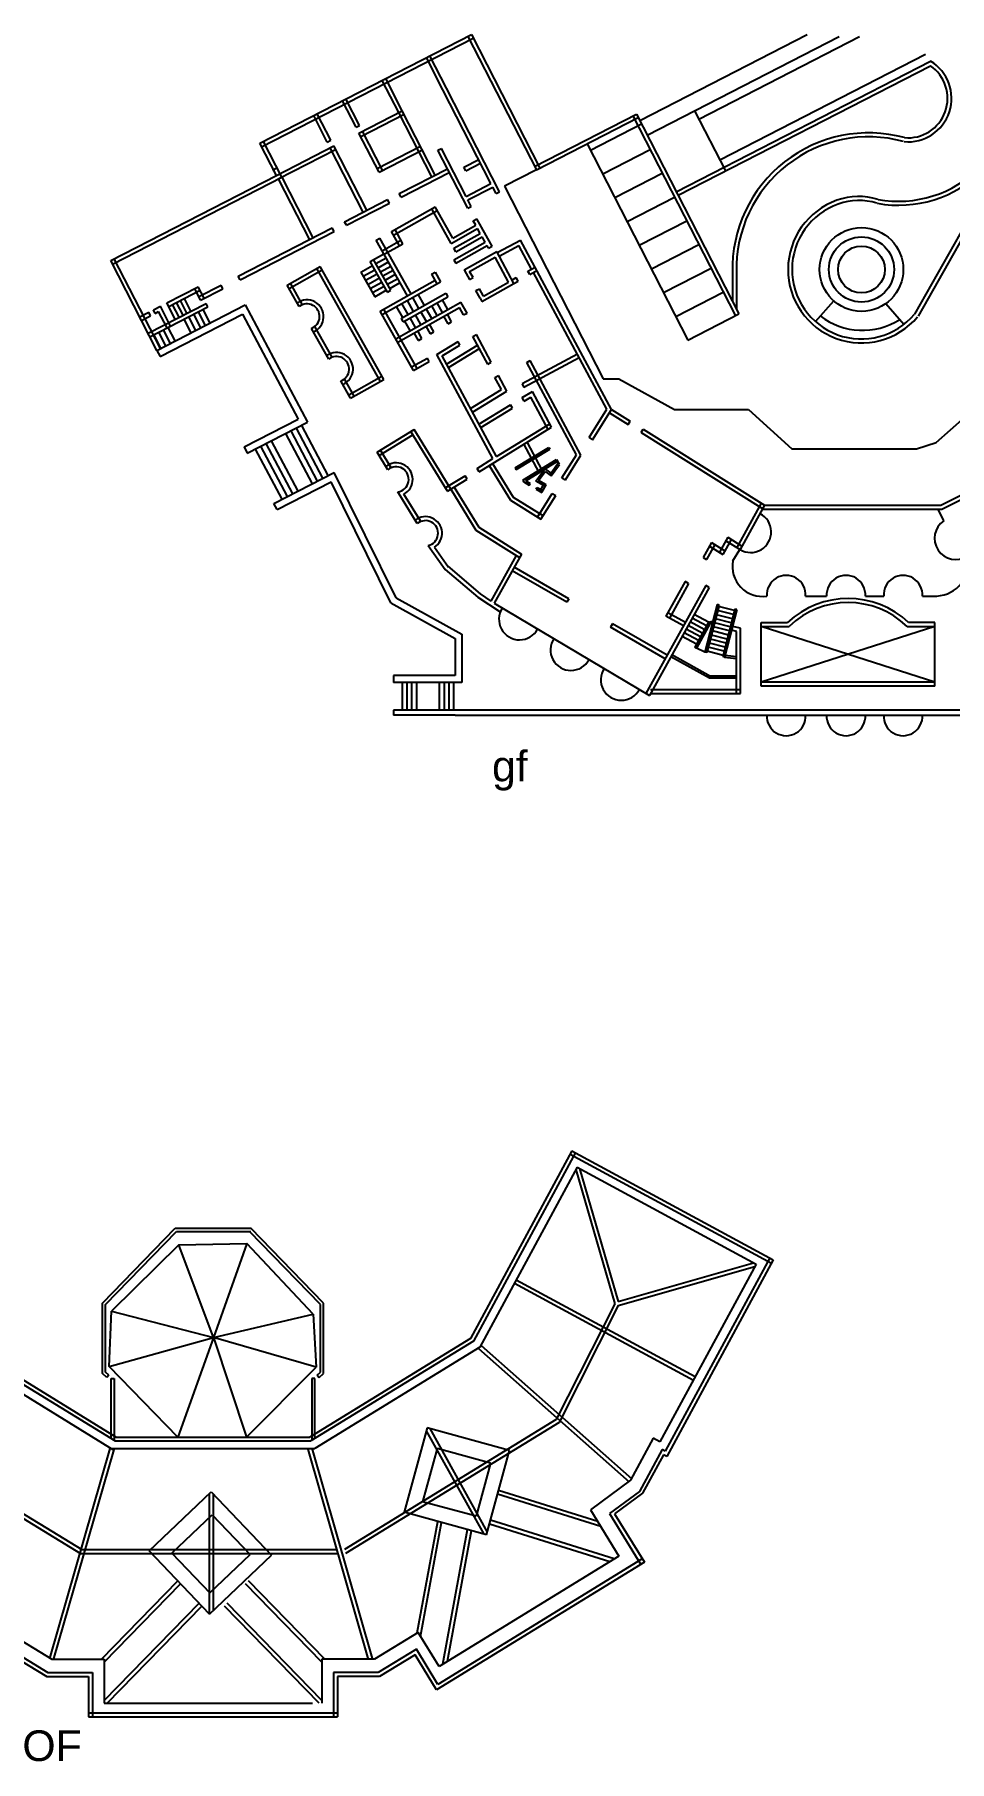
# Model space of a CAD drawing. Extents: x -2888 to 8486, y -2377 to 1555.
# Drawn here: x 131 to 591, y -2366 to -1499 of the extents above; entities that cross this region are included whole.
import ezdxf

# ---------------------------------------------------------------- set-up
doc = ezdxf.new("R2010")
doc.units = 0
doc.layers.add('MIMIC_SIZE', color=7, linetype='CONTINUOUS')
doc.styles.get("Standard").update_dxf_attribs({"font": 'arial.ttf'})

msp = doc.modelspace()

# ---------------------------------------------------------------- linework, layer by layer
at = {"layer": 'MIMIC_SIZE', "color": 0}
for p, q in [((244.198, -1553.713), (350.527, -1499.138)), ((348.747, -1500.051), (383.18, -1567.136)), ((350.527, -1499.138), (384.959, -1566.222)), ((435.151, -1542.32), (519.246, -1499.157)), ((438.932, -1549.686), (535.396, -1500.174)), ((464.871, -1541.642), (545.662, -1500.174)), ((245.111, -1555.492), (351.44, -1500.917)), ((475.371, -1562.1), (578.736, -1509.046)), ((336.217, -1526.94), (327.906, -1510.748)), ((337.997, -1526.027), (329.686, -1509.834)), ((453.513, -1578.094), (581.342, -1512.484)), ((454.427, -1579.873), (581.229, -1514.789)), ((314.021, -1538.333), (305.71, -1522.141)), ((315.8, -1537.42), (307.489, -1521.227)), ((364.727, -1578.105), (337.997, -1526.027)), ((641.113, -1519.678), (573.294, -1639.578)), ((642.853, -1520.663), (575.035, -1640.563)), ((292.553, -1545.712), (285.721, -1532.4)), ((294.332, -1544.799), (287.5, -1531.487)), ((360.376, -1574.007), (336.217, -1526.94)), ((278.12, -1553.121), (271.287, -1539.809)), ((279.899, -1552.207), (273.066, -1538.895)), ((294.032, -1548.593), (315.8, -1537.42)), ((294.945, -1550.372), (316.713, -1539.199)), ((330.605, -1570.643), (314.021, -1538.333)), ((332.384, -1569.73), (315.8, -1537.42)), ((382.267, -1565.356), (433.483, -1539.069)), ((383.18, -1567.136), (434.396, -1540.848)), ((431.703, -1539.982), (483.238, -1640.386)), ((433.483, -1539.069), (485.017, -1639.473)), ((462.73, -1537.472), (478.225, -1567.659)), ((278.12, -1553.121), (279.899, -1552.207)), ((292.553, -1545.712), (294.332, -1544.799)), ((304.114, -1568.235), (294.032, -1548.593)), ((305.893, -1567.322), (295.811, -1547.679)), ((410.419, -1557.169), (436.027, -1544.025)), ((252.509, -1569.905), (244.198, -1553.713)), ((255.201, -1570.771), (245.977, -1552.8)), ((252.509, -1569.905), (281.377, -1555.088)), ((253.422, -1571.684), (282.291, -1556.867)), ((296.182, -1588.311), (279.598, -1556.001)), ((297.961, -1587.398), (281.377, -1555.088)), ((303.2, -1566.456), (324.969, -1555.283)), ((304.114, -1568.235), (325.882, -1557.062)), ((333.75, -1557.29), (335.529, -1556.376)), ((348.665, -1586.349), (333.75, -1557.29)), ((347.872, -1580.425), (335.529, -1556.376)), ((408.788, -1553.992), (459.409, -1652.616)), ((416.543, -1569.1), (440.371, -1556.87)), ((250.558, -1567.267), (252.809, -1566.111)), ((314.288, -1579.018), (338.519, -1566.581)), ((315.202, -1580.797), (339.432, -1568.36)), ((346.777, -1565.77), (354.194, -1561.963)), ((347.691, -1567.549), (346.777, -1565.77)), ((347.691, -1567.549), (355.107, -1563.743)), ((383.18, -1567.136), (367.174, -1575.351)), ((422.666, -1581.031), (446.495, -1568.8)), ((169.271, -1612.628), (252.509, -1569.905)), ((170.184, -1614.408), (255.201, -1570.771)), ((253.422, -1571.684), (269.092, -1602.215)), ((255.201, -1570.771), (270.872, -1601.302)), ((347.872, -1580.425), (360.376, -1574.007)), ((348.786, -1582.204), (361.289, -1575.786)), ((362.947, -1579.018), (361.289, -1575.786)), ((362.947, -1579.018), (364.727, -1578.105)), ((367.174, -1575.351), (416.782, -1672.002)), ((286.796, -1593.129), (308.447, -1582.016)), ((287.709, -1594.908), (309.36, -1583.795)), ((309.36, -1583.795), (308.447, -1582.016)), ((310.399, -1598.092), (332.4, -1585.723)), ((315.202, -1580.797), (314.288, -1579.018)), ((340.416, -1604.061), (330.657, -1586.703)), ((341.18, -1601.338), (332.4, -1585.723)), ((348.665, -1586.349), (350.444, -1585.435)), ((350.444, -1585.435), (348.786, -1582.204)), ((428.79, -1592.962), (452.619, -1580.731)), ((287.709, -1594.908), (286.796, -1593.129)), ((311.379, -1599.835), (333.38, -1587.466)), ((341.18, -1601.338), (352.693, -1594.865)), ((351.496, -1592.737), (353.24, -1591.757)), ((352.693, -1594.865), (351.496, -1592.737)), ((360.231, -1604.192), (353.24, -1591.757)), ((434.914, -1604.893), (458.743, -1592.662)), ((233.334, -1620.569), (280.622, -1596.298)), ((234.248, -1622.348), (281.535, -1598.077)), ((281.535, -1598.077), (280.622, -1596.298)), ((302.745, -1602.395), (304.489, -1601.415)), ((318.44, -1630.312), (302.745, -1602.395)), ((320.184, -1629.332), (304.489, -1601.415)), ((305.756, -1607.75), (315.153, -1602.467)), ((306.736, -1609.494), (316.133, -1604.21)), ((314.39, -1605.19), (310.399, -1598.092)), ((316.133, -1604.21), (312.142, -1597.112)), ((340.416, -1604.061), (353.673, -1596.608)), ((341.756, -1606.445), (355.013, -1598.992)), ((341.756, -1612.284), (357.507, -1603.429)), ((342.736, -1608.188), (355.993, -1600.735)), ((355.013, -1598.992), (353.673, -1596.608)), ((357.507, -1603.429), (355.993, -1600.735)), ((360.927, -1605.43), (360.231, -1604.192)), ((363.545, -1608.667), (375.259, -1602.365)), ((421.002, -1687.395), (375.259, -1602.365)), ((192.446, -1657.78), (169.271, -1612.628)), ((194.225, -1656.867), (171.05, -1611.715)), ((299.653, -1613.128), (306.588, -1609.23)), ((308.315, -1628.536), (299.653, -1613.128)), ((310.059, -1627.556), (301.396, -1612.148)), ((302.54, -1614.182), (307.731, -1611.263)), ((342.736, -1608.188), (341.756, -1606.445)), ((341.756, -1612.284), (342.736, -1614.028)), ((342.736, -1614.028), (358.488, -1605.172)), ((346.9, -1617.328), (363.257, -1608.131)), ((349.623, -1618.091), (362.461, -1610.873)), ((359.183, -1606.41), (358.488, -1605.172)), ((359.183, -1606.41), (360.927, -1605.43)), ((369.211, -1623.422), (362.461, -1610.873)), ((371.903, -1624.203), (363.257, -1608.131)), ((364.492, -1610.428), (374.445, -1605.074)), ((380.808, -1616.902), (374.445, -1605.074)), ((441.038, -1616.824), (464.866, -1604.593)), ((234.248, -1622.348), (233.334, -1620.569)), ((257.892, -1624.956), (274.564, -1615.582)), ((258.872, -1626.699), (275.545, -1617.326)), ((304.77, -1673.389), (272.821, -1616.562)), ((306.513, -1672.408), (274.564, -1615.582)), ((295.001, -1618.42), (300.796, -1615.162)), ((295.001, -1618.42), (301.987, -1630.844)), ((296.166, -1620.491), (301.96, -1617.233)), ((297.33, -1622.562), (303.125, -1619.304)), ((298.494, -1624.632), (304.289, -1621.374)), ((303.704, -1616.253), (308.895, -1613.334)), ((304.868, -1618.323), (310.059, -1615.405)), ((306.032, -1620.394), (311.224, -1617.476)), ((307.196, -1622.465), (312.388, -1619.546)), ((308.361, -1624.536), (313.552, -1621.617)), ((330.548, -1619.485), (332.291, -1618.505)), ((330.548, -1619.485), (333.245, -1624.283)), ((332.291, -1618.505), (334.989, -1623.303)), ((346.9, -1617.328), (347.88, -1619.071)), ((347.88, -1619.071), (349.622, -1622.17)), ((349.622, -1622.17), (351.365, -1621.19)), ((351.365, -1621.19), (349.623, -1618.091)), ((370.923, -1622.46), (373.12, -1621.224)), ((374.068, -1622.986), (373.12, -1621.224)), ((378.934, -1617.955), (382.552, -1615.922)), ((379.882, -1619.717), (378.934, -1617.955)), ((379.882, -1619.717), (383.499, -1617.683)), ((418.69, -1687.318), (381.756, -1618.663)), ((447.161, -1628.755), (470.99, -1616.524)), ((481.745, -1618.604), (481.745, -1633.097)), ((483.744, -1618.556), (483.744, -1636.993)), ((197.487, -1633.924), (213.265, -1625.826)), ((198.401, -1635.703), (214.178, -1627.605)), ((214.448, -1632.511), (211.486, -1626.739)), ((216.227, -1631.597), (213.265, -1625.826)), ((213.535, -1630.731), (224.717, -1624.992)), ((214.448, -1632.511), (225.63, -1626.771)), ((225.63, -1626.771), (224.717, -1624.992)), ((263.98, -1635.784), (257.892, -1624.956)), ((265.726, -1634.808), (259.636, -1623.976)), ((299.658, -1626.703), (305.453, -1623.445)), ((300.822, -1628.774), (306.617, -1625.516)), ((301.987, -1630.844), (307.781, -1627.587)), ((304.723, -1638.024), (332.265, -1622.54)), ((305.704, -1639.767), (334.989, -1623.303)), ((308.315, -1628.536), (310.059, -1627.556)), ((309.525, -1626.606), (314.716, -1623.688)), ((315.321, -1641.667), (337.658, -1629.109)), ((326.895, -1635.16), (323.774, -1629.608)), ((337.658, -1629.109), (338.638, -1630.852)), ((352.849, -1627.748), (354.593, -1626.768)), ((354.862, -1631.489), (352.849, -1627.748)), ((356.623, -1630.542), (354.593, -1626.768)), ((355.842, -1633.233), (371.903, -1624.203)), ((356.605, -1630.509), (369.211, -1623.422)), ((371.903, -1624.203), (374.068, -1622.986)), ((453.285, -1640.686), (477.114, -1628.455)), ((183.806, -1640.946), (188.386, -1638.595)), ((188.012, -1649.142), (217.188, -1634.167)), ((189.3, -1640.375), (188.386, -1638.595)), ((188.926, -1650.922), (218.101, -1635.947)), ((190.688, -1637.414), (194.207, -1635.608)), ((191.601, -1639.193), (190.688, -1637.414)), ((191.601, -1639.193), (193.341, -1638.3)), ((192.446, -1657.78), (236.894, -1634.966)), ((197.547, -1646.496), (193.341, -1638.3)), ((199.327, -1645.583), (194.207, -1635.608)), ((201.694, -1642.12), (197.487, -1633.924)), ((203.658, -1641.112), (200.365, -1634.695)), ((205.622, -1640.104), (202.329, -1633.687)), ((207.587, -1639.095), (204.293, -1632.679)), ((209.551, -1638.087), (206.257, -1631.671)), ((216.865, -1645.247), (213.344, -1638.388)), ((219.253, -1644.02), (215.733, -1637.162)), ((218.101, -1635.947), (217.188, -1634.167)), ((236.894, -1634.966), (268.162, -1693.853)), ((321.457, -1667.787), (304.723, -1638.024)), ((323.2, -1666.806), (306.467, -1637.044)), ((312.533, -1651.915), (345.292, -1633.498)), ((316.038, -1641.264), (312.916, -1635.712)), ((313.513, -1653.658), (344.528, -1636.221)), ((318.752, -1639.738), (315.631, -1634.186)), ((316.301, -1643.41), (338.638, -1630.852)), ((321.467, -1638.212), (318.345, -1632.66)), ((324.181, -1636.686), (321.06, -1631.134)), ((327.889, -1643.282), (325.161, -1638.429)), ((330.604, -1641.756), (327.876, -1636.903)), ((333.318, -1640.229), (330.59, -1635.377)), ((336.033, -1638.703), (333.304, -1633.851)), ((338.747, -1637.177), (336.019, -1632.325)), ((346.649, -1639.993), (344.528, -1636.221)), ((348.392, -1639.013), (345.292, -1633.498)), ((346.649, -1639.993), (348.392, -1639.013)), ((354.862, -1631.489), (355.842, -1633.233)), ((523.447, -1643.241), (532.645, -1632.865)), ((567.97, -1644.699), (558.771, -1634.322)), ((184.719, -1642.726), (189.3, -1640.375)), ((194.044, -1660.894), (235.422, -1639.656)), ((199.276, -1654.274), (195.756, -1647.416)), ((201.665, -1653.048), (198.145, -1646.19)), ((209.699, -1648.925), (206.178, -1642.066)), ((212.087, -1647.699), (208.567, -1640.84)), ((214.476, -1646.473), (210.956, -1639.614)), ((235.422, -1639.656), (263.406, -1692.36)), ((278.814, -1662.169), (270.117, -1646.7)), ((280.559, -1661.192), (271.858, -1645.716)), ((316.301, -1643.41), (315.321, -1641.667)), ((319.746, -1647.86), (317.018, -1643.007)), ((322.461, -1646.334), (319.732, -1641.481)), ((325.175, -1644.808), (322.447, -1639.955)), ((329.912, -1649.403), (327.791, -1645.631)), ((331.655, -1648.423), (329.535, -1644.651)), ((338.852, -1644.377), (336.732, -1640.605)), ((340.595, -1643.396), (338.475, -1639.625)), ((338.852, -1644.377), (340.595, -1643.396)), ((459.409, -1652.616), (485.017, -1639.473)), ((194.499, -1656.726), (190.979, -1649.868)), ((196.888, -1655.5), (193.368, -1648.642)), ((319.082, -1648.357), (319.029, -1648.263)), ((323.959, -1652.75), (321.838, -1648.978)), ((325.702, -1651.77), (323.581, -1647.998)), ((323.959, -1652.75), (325.702, -1651.77)), ((329.912, -1649.403), (331.655, -1648.423)), ((333.242, -1659.813), (343.837, -1653.329)), ((335.899, -1660.532), (344.786, -1655.093)), ((338.102, -1664.625), (353.655, -1655.107)), ((344.786, -1655.093), (343.837, -1653.329)), ((351.313, -1650.754), (353.074, -1649.806)), ((358.77, -1664.615), (351.313, -1650.754)), ((352.643, -1650.655), (352.377, -1650.181)), ((360.531, -1663.667), (353.074, -1649.806)), ((192.446, -1657.78), (194.044, -1660.894)), ((320.476, -1666.043), (328.396, -1661.59)), ((321.457, -1667.787), (329.377, -1663.334)), ((329.377, -1663.334), (328.396, -1661.59)), ((361.378, -1712.114), (333.242, -1659.813)), ((335.156, -1658.731), (335.119, -1658.664)), ((363.087, -1711.069), (335.899, -1660.532)), ((336.9, -1657.751), (336.826, -1657.62)), ((339.051, -1666.389), (354.604, -1656.871)), ((358.77, -1664.615), (360.531, -1663.667)), ((403.826, -1659.688), (375.991, -1674.577)), ((404.769, -1661.452), (376.935, -1676.34)), ((378.327, -1663.794), (380.088, -1662.847)), ((403.307, -1710.229), (378.327, -1663.794)), ((405.619, -1710.306), (380.088, -1662.847)), ((289.841, -1681.782), (284.951, -1673.084)), ((291.584, -1680.802), (286.692, -1672.1)), ((288.861, -1680.039), (305.533, -1670.665)), ((289.841, -1681.782), (306.513, -1672.408)), ((362.39, -1671.343), (364.151, -1670.396)), ((365.697, -1677.491), (362.39, -1671.343)), ((368.354, -1678.209), (364.151, -1670.396)), ((416.782, -1672.002), (424.706, -1672.002)), ((424.706, -1672.002), (452.652, -1687.432)), ((350.143, -1687.009), (365.697, -1677.491)), ((351.092, -1688.773), (368.354, -1678.209)), ((375.991, -1674.577), (376.935, -1676.34)), ((376.059, -1681.502), (381.175, -1678.371)), ((377.008, -1683.266), (376.059, -1681.502)), ((377.008, -1683.266), (380.415, -1681.181)), ((389.169, -1697.452), (380.415, -1681.181)), ((390.878, -1696.407), (381.175, -1678.371)), ((354.333, -1694.797), (370.272, -1685.044)), ((355.282, -1696.561), (371.221, -1686.808)), ((371.221, -1686.808), (370.272, -1685.044)), ((409.755, -1701.584), (418.69, -1687.318)), ((411.45, -1702.645), (421.002, -1687.395)), ((419.941, -1689.09), (429.269, -1694.932)), ((421.002, -1687.395), (430.33, -1693.237)), ((452.652, -1687.432), (489.792, -1687.432)), ((489.792, -1687.432), (511.671, -1707.276)), ((236.289, -1706.278), (263.406, -1692.36)), ((237.888, -1709.392), (268.162, -1693.853)), ((257.055, -1699.554), (270.431, -1724.746)), ((259.723, -1698.185), (273.099, -1723.377)), ((262.39, -1696.815), (275.767, -1722.008)), ((265.058, -1695.446), (278.434, -1720.638)), ((303.143, -1708.852), (321.821, -1697.423)), ((338.477, -1728.473), (320.115, -1698.467)), ((340.183, -1727.429), (321.821, -1697.423)), ((354.42, -1718.717), (390.878, -1696.407)), ((363.087, -1711.069), (389.929, -1694.643)), ((429.269, -1694.932), (430.33, -1693.237)), ((435.808, -1699.028), (436.87, -1697.333)), ((435.808, -1699.028), (497.323, -1737.558)), ((436.87, -1697.333), (497.898, -1735.558)), ((584.112, -1703.969), (598.637, -1691.291)), ((236.289, -1706.278), (237.888, -1709.392)), ((241.926, -1707.319), (255.303, -1732.511)), ((244.594, -1705.95), (257.97, -1731.142)), ((247.262, -1704.58), (260.638, -1729.773)), ((249.929, -1703.211), (263.306, -1728.404)), ((304.187, -1710.558), (321.182, -1700.158)), ((310.291, -1716.702), (304.849, -1707.809)), ((372.59, -1716.797), (389.47, -1706.467)), ((373.112, -1717.65), (389.992, -1707.32)), ((376.85, -1704.991), (384.235, -1718.806)), ((378.614, -1704.048), (385.999, -1717.863)), ((389.47, -1706.467), (389.992, -1707.32)), ((409.755, -1701.584), (411.45, -1702.645)), ((511.671, -1707.276), (574.183, -1707.276)), ((574.183, -1707.276), (584.112, -1703.969)), ((308.583, -1717.743), (303.143, -1708.852)), ((353.376, -1717.011), (361.378, -1712.114)), ((354.42, -1718.717), (353.376, -1717.011)), ((359.52, -1715.596), (370.121, -1732.92)), ((361.226, -1714.552), (371.582, -1731.474)), ((372.59, -1716.797), (373.112, -1717.65)), ((376.353, -1722.946), (393.233, -1712.616)), ((377.842, -1723.207), (393.755, -1713.469)), ((382.861, -1723.454), (387.462, -1717.189)), ((387.462, -1717.189), (391.293, -1720.002)), ((389.888, -1720.226), (394.201, -1714.199)), ((390.701, -1720.808), (394.768, -1715.125)), ((393.233, -1712.616), (393.755, -1713.469)), ((394.768, -1715.125), (393.755, -1713.469)), ((396.069, -1721.786), (403.307, -1710.229)), ((397.764, -1722.847), (405.619, -1710.306)), ((251.264, -1734.584), (281.538, -1719.045)), ((252.862, -1737.698), (279.979, -1723.78)), ((310.102, -1784.533), (279.979, -1723.78)), ((312.753, -1782.001), (281.538, -1719.045)), ((337.433, -1726.767), (347.346, -1720.702)), ((338.477, -1728.473), (348.389, -1722.407)), ((348.389, -1722.407), (347.346, -1720.702)), ((376.353, -1722.946), (376.875, -1723.799)), ((376.875, -1723.799), (379.564, -1725.374)), ((377.842, -1723.207), (380.159, -1724.563)), ((379.564, -1725.374), (380.159, -1724.563)), ((387.544, -1726.198), (382.861, -1723.454)), ((384.324, -1723.152), (387.676, -1718.587)), ((388.05, -1725.335), (384.324, -1723.152)), ((385.002, -1728.56), (387.187, -1724.829)), ((385.865, -1729.065), (388.05, -1725.335)), ((387.676, -1718.587), (390.701, -1720.808)), ((396.069, -1721.786), (397.764, -1722.847)), ((586.448, -1735.558), (611.607, -1722.933)), ((586.922, -1737.558), (612.504, -1724.721)), ((252.862, -1737.698), (251.264, -1734.584)), ((323.342, -1744.784), (313.586, -1728.843)), ((325.05, -1743.744), (316.599, -1729.935)), ((340.183, -1727.429), (352.768, -1747.994)), ((341.889, -1726.385), (354.228, -1746.549)), ((370.121, -1732.92), (385.444, -1742.517)), ((371.582, -1731.474), (386.414, -1740.764)), ((383.031, -1727.405), (383.626, -1726.595)), ((383.031, -1727.405), (385.865, -1729.065)), ((383.626, -1726.595), (386.37, -1728.202)), ((383.749, -1741.455), (391.2, -1729.56)), ((385.444, -1742.517), (392.895, -1730.621)), ((391.2, -1729.56), (392.895, -1730.621)), ((496.2, -1734.495), (483.881, -1756.757)), ((497.898, -1735.558), (485.579, -1757.82)), ((497.323, -1737.558), (586.922, -1737.558)), ((497.898, -1735.558), (586.448, -1735.558)), ((587.967, -1743.318), (585.22, -1737.558)), ((352.768, -1747.994), (374.783, -1761.783)), ((354.228, -1746.549), (375.753, -1760.031)), ((479.43, -1751.609), (475.256, -1759.153)), ((479.43, -1751.609), (486.549, -1756.067)), ((328.868, -1755.787), (337.39, -1767.741)), ((331.933, -1756.641), (339.018, -1766.58)), ((375.753, -1760.031), (362.051, -1784.791)), ((471.214, -1754.261), (467.039, -1761.805)), ((472.911, -1755.325), (468.737, -1762.869)), ((470.244, -1756.014), (476.953, -1760.216)), ((471.214, -1754.261), (477.923, -1758.464)), ((481.128, -1752.672), (476.953, -1760.216)), ((478.461, -1753.361), (485.579, -1757.82)), ((482.018, -1763.427), (485.544, -1757.798)), ((337.39, -1767.741), (353.787, -1781.657)), ((338.684, -1766.216), (354.995, -1780.059)), ((373.085, -1760.72), (360.384, -1783.673)), ((398.544, -1784.218), (371.109, -1768.422)), ((399.513, -1782.468), (372.077, -1766.672)), ((467.039, -1761.805), (468.737, -1762.869)), ((468.291, -1775.792), (438.282, -1830.022)), ((470.025, -1776.79), (440.003, -1831.043)), ((457.921, -1773.844), (448.285, -1791.258)), ((459.655, -1774.842), (450.04, -1792.217)), ((459.655, -1774.842), (457.921, -1773.844)), ((470.025, -1776.79), (468.291, -1775.792)), ((310.102, -1784.533), (342.3, -1802.383)), ((312.753, -1782.001), (345.8, -1800.321)), ((353.787, -1781.657), (364.928, -1789.128)), ((354.995, -1780.059), (360.384, -1783.673)), ((362.051, -1784.791), (440.003, -1831.043)), ((399.513, -1782.468), (398.515, -1784.201)), ((474.036, -1785.438), (467.951, -1809.279)), ((475.005, -1785.686), (468.92, -1809.526)), ((475.005, -1785.686), (474.036, -1785.438)), ((482.752, -1788.441), (474.818, -1786.416)), ((518.514, -1781.137), (529.093, -1781.137)), ((548.566, -1781.137), (557.765, -1781.137)), ((577.238, -1781.137), (584.566, -1781.137)), ((421.436, -1795.09), (420.438, -1796.824)), ((448.871, -1810.886), (421.436, -1795.09)), ((457.227, -1796.141), (448.285, -1791.258)), ((458.185, -1794.386), (449.243, -1789.503)), ((467.617, -1797.939), (460.43, -1794.015)), ((468.698, -1796.124), (461.511, -1792.2)), ((469.71, -1794.271), (462.523, -1790.346)), ((469.71, -1794.271), (462.823, -1806.882)), ((470.587, -1794.75), (463.701, -1807.361)), ((469.625, -1794.224), (471.931, -1793.686)), ((470.587, -1794.75), (472.893, -1794.212)), ((480.663, -1796.624), (472.73, -1794.599)), ((481.186, -1794.579), (473.252, -1792.554)), ((481.708, -1792.533), (473.774, -1790.508)), ((482.23, -1790.487), (474.296, -1788.462)), ((482.939, -1787.711), (476.854, -1811.551)), ((483.908, -1787.958), (477.823, -1811.799)), ((483.908, -1787.958), (482.939, -1787.711)), ((496.142, -1826.323), (496.142, -1794.391)), ((496.142, -1794.391), (509.505, -1794.391)), ((583.445, -1794.391), (570.303, -1794.391)), ((583.445, -1826.323), (583.445, -1794.391)), ((342.3, -1802.383), (342.3, -1820.982)), ((345.8, -1800.321), (345.8, -1824.482)), ((447.903, -1812.637), (420.467, -1796.841)), ((463.607, -1805.372), (456.421, -1801.448)), ((464.619, -1803.519), (457.432, -1799.595)), ((465.631, -1801.666), (458.444, -1797.742)), ((466.605, -1799.792), (459.418, -1795.868)), ((478.656, -1804.808), (470.722, -1802.783)), ((479.178, -1802.762), (471.244, -1800.737)), ((479.7, -1800.716), (471.767, -1798.691)), ((480.223, -1798.67), (472.289, -1796.645)), ((483.723, -1798.893), (481.27, -1798.291)), ((485.723, -1797.324), (481.765, -1796.354)), ((483.723, -1830.052), (483.723, -1798.893)), ((485.723, -1830.052), (485.723, -1797.324)), ((496.142, -1796.391), (510.302, -1796.391)), ((583.445, -1796.391), (496.142, -1824.323)), ((583.445, -1824.323), (496.142, -1796.391)), ((569.506, -1796.391), (583.445, -1796.391)), ((470.222, -1822.368), (450.762, -1811.6)), ((470.707, -1821.493), (451.246, -1810.725)), ((463.701, -1807.361), (462.823, -1806.882)), ((467.951, -1809.279), (463.701, -1807.361)), ((468.92, -1809.526), (467.951, -1809.279)), ((477.013, -1810.925), (469.079, -1808.9)), ((477.535, -1808.88), (469.602, -1806.855)), ((478.134, -1806.853), (470.2, -1804.828)), ((477.823, -1811.799), (476.854, -1811.551)), ((477.823, -1811.799), (483.723, -1812.552)), ((478.072, -1810.822), (483.849, -1811.56)), ((342.3, -1820.982), (311.458, -1820.982)), ((311.458, -1820.982), (311.458, -1824.482)), ((345.8, -1824.482), (311.458, -1824.482)), ((315.721, -1824.482), (315.721, -1838.428)), ((318.111, -1824.482), (318.111, -1838.428)), ((320.5, -1824.482), (320.5, -1838.428)), ((322.89, -1824.482), (322.89, -1838.428)), ((334.402, -1824.482), (334.402, -1838.428)), ((336.792, -1824.482), (336.792, -1838.428)), ((339.181, -1824.482), (339.181, -1838.428)), ((341.571, -1824.482), (341.571, -1838.428)), ((440.552, -1828.052), (485.723, -1828.052)), ((483.723, -1821.368), (470.222, -1821.368)), ((483.723, -1822.368), (470.222, -1822.368)), ((583.445, -1824.323), (496.142, -1824.323)), ((583.445, -1826.323), (496.142, -1826.323)), ((745.183, -1838.428), (311.458, -1838.428)), ((311.458, -1838.428), (311.458, -1840.928)), ((440.552, -1830.052), (485.723, -1830.052)), ((342.3, -1840.928), (311.458, -1840.928)), ((342.3, -1840.928), (775.296, -1840.928)), ((401.078, -2059.7), (350.105, -2153.945)), ((402.837, -2060.652), (351.608, -2155.369)), ((400.127, -2061.46), (501.33, -2116.197)), ((401.078, -2059.7), (502.282, -2114.438)), ((403.666, -2067.973), (354.803, -2158.315)), ((402.989, -2069.224), (422.598, -2136.59)), ((403.666, -2067.973), (493.627, -2116.629)), ((404.903, -2068.641), (424.35, -2135.454)), ((165.033, -2136.333), (201.633, -2098.664)), ((201.633, -2098.664), (239.654, -2098.664)), ((276.254, -2136.333), (239.654, -2098.664)), ((166.623, -2136.978), (202.305, -2100.254)), ((203.408, -2107.043), (169.647, -2140.215)), ((202.305, -2100.254), (239.654, -2100.254)), ((203.408, -2107.043), (237.739, -2106.285)), ((220.858, -2153.484), (203.408, -2107.043)), ((237.739, -2106.285), (220.858, -2153.484)), ((270.993, -2141.736), (237.739, -2106.285)), ((274.664, -2136.978), (238.982, -2100.254)), ((424.35, -2135.454), (492.37, -2115.949)), ((500.523, -2113.486), (447.967, -2210.656)), ((502.282, -2114.438), (448.774, -2213.367)), ((373.102, -2124.483), (463.062, -2173.139)), ((424.363, -2137.53), (492.961, -2117.86)), ((493.627, -2116.629), (445.323, -2205.938)), ((372.151, -2126.242), (462.111, -2174.898)), ((165.033, -2171.684), (165.033, -2136.333)), ((166.623, -2170.955), (166.623, -2136.978)), ((168.486, -2168.133), (169.647, -2140.215)), ((169.647, -2140.215), (220.858, -2153.484)), ((220.858, -2153.484), (270.993, -2141.736)), ((270.993, -2141.736), (272.546, -2168.368)), ((274.664, -2170.955), (274.664, -2136.978)), ((276.254, -2171.684), (276.254, -2136.333)), ((422.598, -2136.59), (393.144, -2194.778)), ((424.363, -2137.53), (394.672, -2196.187)), ((93.356, -2157.581), (171.481, -2205.495)), ((94.86, -2156.157), (172.045, -2203.495)), ((168.486, -2168.133), (220.858, -2153.484)), ((220.858, -2153.484), (202.971, -2203.495)), ((220.858, -2153.484), (237.413, -2203.495)), ((272.546, -2168.368), (220.858, -2153.484)), ((350.105, -2153.945), (269.312, -2203.495)), ((351.608, -2155.369), (269.876, -2205.495)), ((354.803, -2158.315), (271.823, -2209.207)), ((354.141, -2159.064), (429.883, -2226)), ((355.465, -2157.566), (431.208, -2224.501)), ((89.106, -2159.88), (170.869, -2210.026)), ((202.971, -2203.495), (168.486, -2168.133)), ((167.251, -2173.595), (165.033, -2171.684)), ((168.289, -2172.391), (166.623, -2170.955)), ((168.289, -2172.391), (167.251, -2173.595)), ((169.396, -2204.259), (169.396, -2174.131)), ((169.396, -2174.131), (170.985, -2174.131)), ((170.985, -2174.131), (170.985, -2205.212)), ((237.413, -2203.495), (272.546, -2168.368)), ((271.891, -2174.131), (270.302, -2174.131)), ((270.302, -2174.131), (270.302, -2205.212)), ((271.891, -2204.259), (271.891, -2174.131)), ((272.998, -2172.391), (274.664, -2170.955)), ((272.998, -2172.391), (274.035, -2173.595)), ((274.035, -2173.595), (276.254, -2171.684)), ((49.651, -2198.007), (154.09, -2262.059)), ((51.155, -2196.583), (154.654, -2260.059)), ((393.144, -2194.778), (286.703, -2260.059)), ((394.672, -2196.187), (287.267, -2262.059)), ((328.242, -2198.939), (316.68, -2241.301)), ((327.866, -2200.318), (356.797, -2252.251)), ((369.709, -2210.257), (328.242, -2198.939)), ((329.592, -2199.307), (358.523, -2251.24)), ((138.643, -2314.804), (169.024, -2209.207)), ((140.565, -2315.357), (170.946, -2209.76)), ((169.024, -2209.207), (271.823, -2209.207)), ((171.481, -2205.495), (269.876, -2205.495)), ((172.045, -2203.495), (269.312, -2203.495)), ((298.883, -2315.261), (268.502, -2209.664)), ((300.805, -2314.708), (270.424, -2209.111)), ((333.267, -2209.275), (325.979, -2235.976)), ((360.211, -2216.629), (333.267, -2209.275)), ((358.147, -2252.619), (369.709, -2210.257)), ((441.971, -2204.125), (430.545, -2225.251)), ((446.375, -2209.795), (434.949, -2230.92)), ((445.323, -2205.938), (441.971, -2204.125)), ((447.967, -2210.656), (446.375, -2209.795)), ((360.211, -2216.629), (352.923, -2243.33)), ((447.015, -2212.415), (436.541, -2231.781)), ((448.774, -2213.367), (447.015, -2212.415)), ((430.545, -2225.251), (410.391, -2240.029)), ((188.625, -2260.683), (219.762, -2231.05)), ((218.762, -2232.002), (218.762, -2292.351)), ((219.762, -2231.05), (250.034, -2262.86)), ((220.762, -2232.101), (220.762, -2290.717)), ((352.923, -2243.33), (325.979, -2235.976)), ((415.614, -2248.519), (363.705, -2232.256)), ((414.017, -2245.923), (364.232, -2230.325)), ((434.949, -2230.92), (420.025, -2241.863)), ((436.541, -2231.781), (422.503, -2242.075)), ((200.009, -2261.787), (220.241, -2242.533)), ((220.241, -2242.533), (239.322, -2262.582)), ((358.147, -2252.619), (316.68, -2241.301)), ((323.312, -2301.897), (333.595, -2245.918)), ((422.299, -2264.737), (360.154, -2245.266)), ((410.391, -2240.029), (424.69, -2263.271)), ((420.025, -2241.863), (435.781, -2267.473)), ((422.503, -2242.075), (437.484, -2266.425)), ((325.02, -2303.663), (335.548, -2246.352)), ((336.17, -2317.56), (348.58, -2250.008)), ((338.462, -2316.154), (350.516, -2250.536)), ((420.037, -2266.124), (359.627, -2247.197)), ((154.09, -2262.059), (283.294, -2262.059)), ((154.654, -2260.059), (283.294, -2260.059)), ((218.897, -2292.492), (188.625, -2260.683)), ((200.009, -2261.787), (219.089, -2281.837)), ((218.897, -2292.492), (250.034, -2262.86)), ((219.089, -2281.837), (239.322, -2262.582)), ((424.69, -2263.271), (334.261, -2318.731)), ((437.484, -2266.425), (333.046, -2330.477)), ((436.439, -2264.72), (333.705, -2327.727)), ((164.601, -2315.08), (202.965, -2275.752)), ((165.998, -2316.513), (204.345, -2277.202)), ((275.422, -2316.513), (237.074, -2277.202)), ((276.819, -2315.08), (238.454, -2275.752)), ((165.998, -2335.813), (213.643, -2286.971)), ((167.395, -2337.245), (215.022, -2288.421)), ((274.025, -2337.245), (226.397, -2288.421)), ((275.422, -2335.813), (227.777, -2286.971)), ((117.653, -2301.618), (139.604, -2315.08)), ((323.766, -2301.618), (301.815, -2315.08)), ((334.261, -2318.731), (323.766, -2301.618)), ((118.532, -2310.088), (137.709, -2321.849)), ((119.191, -2312.838), (137.145, -2323.849)), ((139.604, -2315.08), (165.998, -2315.08)), ((165.998, -2315.08), (165.998, -2337.245)), ((301.815, -2315.08), (275.422, -2315.08)), ((275.422, -2315.08), (275.422, -2337.245)), ((322.887, -2310.088), (303.71, -2321.849)), ((322.228, -2312.838), (304.274, -2323.849)), ((333.046, -2330.477), (322.228, -2312.838)), ((333.705, -2327.727), (322.887, -2310.088)), ((137.145, -2323.849), (158.125, -2323.849)), ((137.709, -2321.849), (160.125, -2321.849)), ((158.125, -2323.849), (158.125, -2344.014)), ((160.125, -2321.849), (160.125, -2344.014)), ((303.71, -2321.849), (281.294, -2321.849)), ((281.294, -2321.849), (281.294, -2344.014)), ((304.274, -2323.849), (283.294, -2323.849)), ((283.294, -2323.849), (283.294, -2344.014)), ((165.998, -2337.245), (270.602, -2337.245)), ((158.125, -2342.014), (283.294, -2342.014)), ((158.125, -2344.014), (283.294, -2344.014))]:
    msp.add_line(p, q, dxfattribs=at)
for radius in [21.017, 16.379, 11.771]:
    msp.add_circle((546.587, -1617.138), radius, dxfattribs=at)
for centre, radius, start, end in [((565.193, -1525.134), 59.729, 259.742935, 10.495703), ((565.193, -1525.134), 57.729, 259.742935, 10.495703), ((570.024, -1531.167), 21.844, 264.685049, 58.79492), ((570.024, -1531.167), 19.844, 264.685049, 55.621748), ((550.19, -1616.983), 68.464, 74.76022, 181.356588), ((550.19, -1616.983), 66.464, 74.76022, 181.356588), ((546.587, -1617.138), 36.883, 109.476217, 319.962331), ((546.587, -1617.138), 34.883, 109.476217, 319.962331), ((545.236, -1612.931), 32.466, 72.657336, 109.703978), ((545.236, -1612.931), 30.466, 72.657336, 109.703978), ((267.909, -1640.758), 8.338, 292.544052, 126.146752), ((267.909, -1640.758), 6.338, 290.382471, 128.308334), ((547.167, -1612.824), 34.883, 232.433954, 302.355495), ((282.743, -1667.142), 8.338, 292.544052, 126.146752), ((282.743, -1667.142), 6.338, 290.382471, 128.308334), ((312.694, -1722.568), 8.338, 297.928034, 128.266123), ((312.694, -1722.568), 6.338, 278.093402, 130.427704), ((327.452, -1749.609), 8.338, 302.506028, 128.266123), ((327.452, -1749.609), 6.338, 282.908654, 130.427704), ((490.89, -1748.936), 10.348, 239.124476, 62.95893), ((594.011, -1752.142), 10.696, 124.408508, 302.507804), ((496.67, -1766.379), 14.947, 168.610301, 279.126026), ((583.769, -1764.765), 16.391, 272.785996, 12.698017), ((508.777, -1780.538), 9.755, 356.483809, 183.516191), ((538.829, -1780.538), 9.755, 356.483809, 183.516191), ((567.502, -1780.538), 9.755, 356.483809, 183.516191), ((539.904, -1827.041), 44.611, 47.044567, 132.955433), ((539.904, -1827.041), 42.611, 45.996677, 134.003323), ((374.716, -1792.832), 10.317, 146.803339, 331.831566), ((400.571, -1808.173), 10.317, 146.803339, 331.831566), ((425.875, -1823.186), 10.317, 146.803339, 331.831566), ((508.777, -1841.526), 9.755, 176.483809, 3.516191), ((538.829, -1841.526), 9.755, 176.483809, 3.516191), ((567.502, -1841.526), 9.755, 176.483809, 3.516191)]:
    msp.add_arc(centre, radius, start, end, dxfattribs=at)

# ---------------------------------------------------------------- texts
for s, p in [('gf', (360.912, -1874.255)), ('ROOF', (92.597, -2366.229))]:
    msp.add_text(s, height=15.3881, dxfattribs=at).set_placement(p)

doc.saveas('drawing.dxf')
